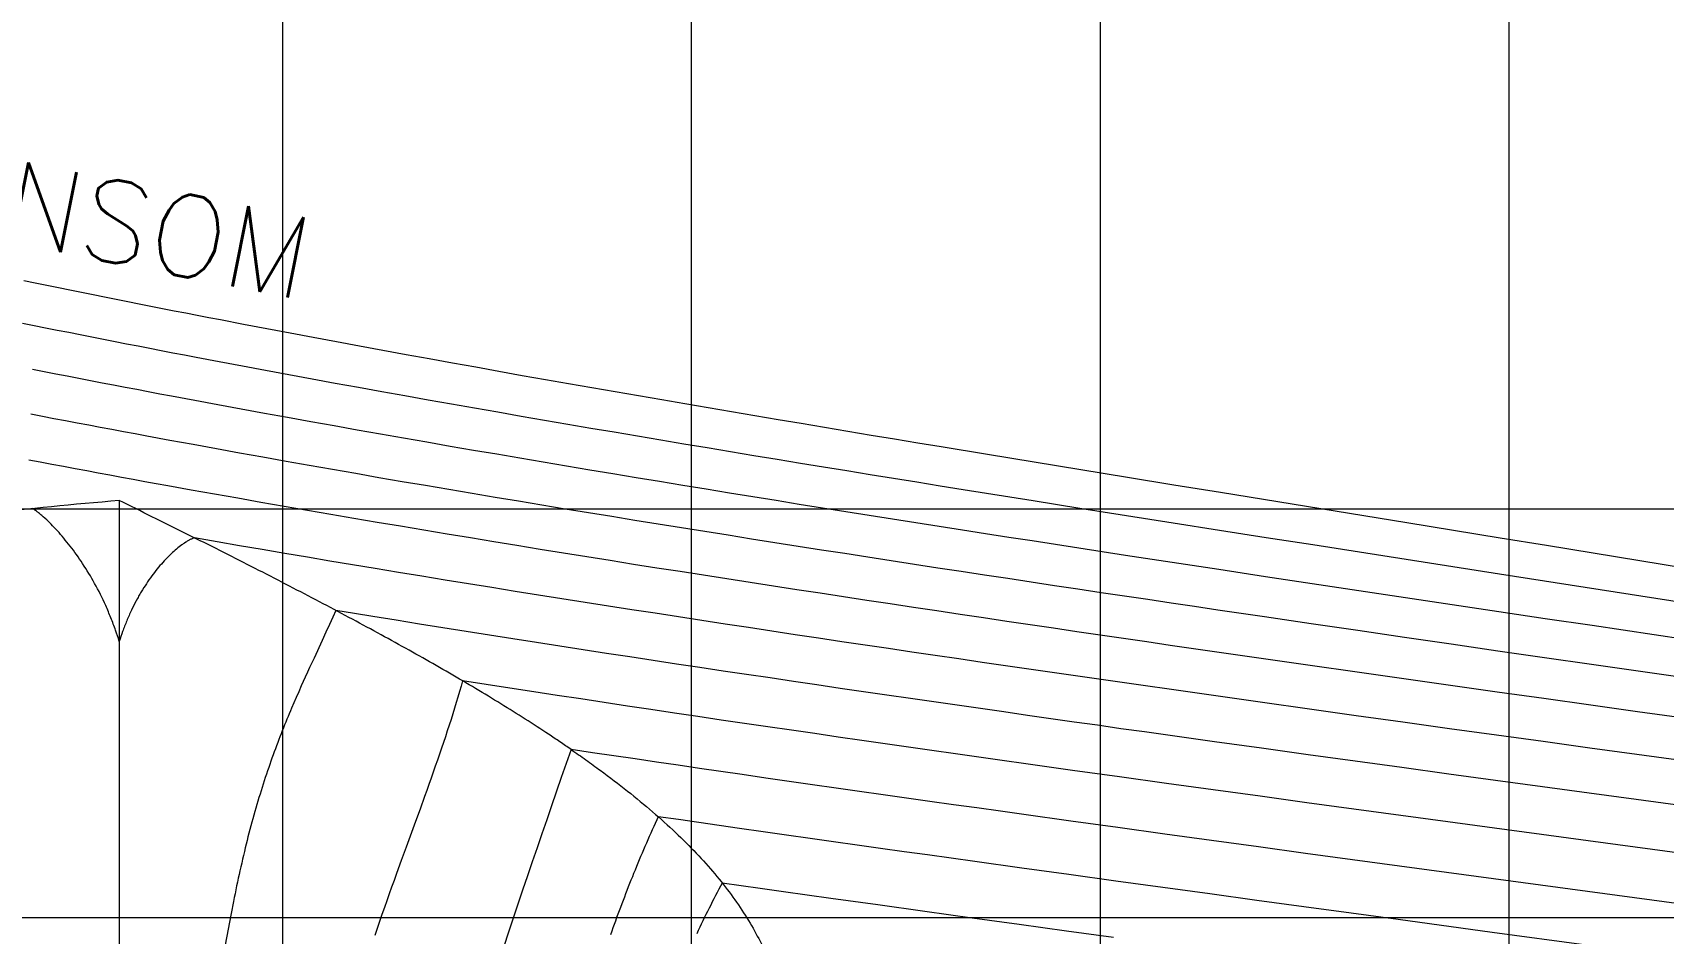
# Model space of a CAD drawing. Extents: x 11249 to 82946, y 15238 to 34763.
# Drawn here: x 55628 to 57622, y 26602 to 27704 of the extents above; entities that cross this region are included whole.
import ezdxf

# ---------------------------------------------------------------- set-up
doc = ezdxf.new("R2010")
doc.units = 0
doc.header["$LTSCALE"] = 250
doc.layers.add('00_Text', color=7, linetype='CONTINUOUS')
doc.layers.add('03_Lines_Frames1', color=7, linetype='CONTINUOUS', lineweight=15)
doc.layers.add('03_Lines_Grid', color=253, linetype='CONTINUOUS', lineweight=15)
doc.layers.add('Make2D$Annotation$S0CO1', color=1, linetype='CONTINUOUS', true_color=0xff0000)
doc.styles.add('ROMANS', font='romans', dxfattribs={"height": 100})

# ---------------------------------------------------------------- blocks, each defined once
blk = doc.blocks.new('*U5')
at = {"layer": '03_Lines_Grid'}
blk.add_line((0, -4367.6), (0, 3840), dxfattribs=at)
blk = doc.blocks.new('*U6')
at = {"layer": 'Make2D$Annotation$S0CO1', "color": 0, "linetype": 'ByBlock', "lineweight": -2, "transparency": 16777216}
for p in [(1000, 0), (1500, 0), (2000, 0), (2500, 0)]:
    blk.add_blockref('*U5', p, dxfattribs=at)

msp = doc.modelspace()

# ---------------------------------------------------------------- linework, layer by layer
at = {"layer": '03_Lines_Frames1', "color": 2}
msp.add_line((55733.8, 27131.6), (55733.8, 24589), dxfattribs=at)
for points in [[(55616.9, 27400.8), (55631, 27397.9), (55645.1, 27395), (55659.3, 27392.1), (55673.4, 27389.2), (55687.6, 27386.4), (55701.7, 27383.5), (55715.9, 27380.7), (55730, 27377.9), (55744.2, 27375), (55758.3, 27372.2), (55772.5, 27369.4), (55786.7, 27366.6), (55800.8, 27363.9), (55815, 27361.1), (55829.2, 27358.4), (55843.3, 27355.6), (55857.5, 27352.9), (55885.9, 27347.4), (55914.2, 27342), (55942.6, 27336.7), (55970.9, 27331.3), (55999.3, 27326), (56027.7, 27320.8), (56056.1, 27315.5), (56084.5, 27310.4), (56112.9, 27305.2), (56141.3, 27300.1), (56169.7, 27295), (56198.1, 27289.9), (56226.5, 27284.8), (56255, 27279.8), (56283.4, 27274.8), (56311.8, 27269.9), (56340.3, 27264.9), (56368.7, 27260), (56397.2, 27255.1), (56425.6, 27250.2), (56454.1, 27245.4), (56482.5, 27240.5), (56511, 27235.7), (56539.5, 27230.9), (56567.9, 27226.1), (56596.4, 27221.3), (56624.9, 27216.6), (56653.3, 27211.8), (56681.8, 27207.1), (56710.3, 27202.4), (56738.8, 27197.7), (56795.7, 27188.3), (56852.7, 27178.9), (56909.7, 27169.6), (56966.7, 27160.3), (57023.6, 27151), (57080.6, 27141.7), (57308.6, 27104.7), (57422.6, 27086.2), (57479.5, 27076.9), (57536.5, 27067.6), (57593.5, 27058.3), (57650.5, 27049)], [(57649.1, 26961.6), (57535, 26978.6), (57477.9, 26987.1), (57420.9, 26995.6), (57363.8, 27004.1), (57306.8, 27012.7), (57249.7, 27021.3), (57192.7, 27029.9), (57135.6, 27038.5), (57078.6, 27047.2), (57021.5, 27055.9), (56964.5, 27064.6), (56936, 27069), (56907.5, 27073.4), (56879, 27077.8), (56850.4, 27082.2), (56821.9, 27086.6), (56793.4, 27091), (56764.9, 27095.5), (56736.4, 27100), (56707.9, 27104.4), (56679.4, 27108.9), (56650.9, 27113.4), (56622.4, 27118), (56593.9, 27122.5), (56565.4, 27127), (56537, 27131.6), (56508.5, 27136.2), (56480, 27140.8), (56451.5, 27145.5), (56423, 27150.1), (56394.6, 27154.8), (56366.1, 27159.5), (56337.6, 27164.2), (56309.2, 27168.9), (56280.7, 27173.7), (56252.3, 27178.5), (56223.8, 27183.3), (56195.4, 27188.2), (56166.9, 27193), (56138.5, 27197.9), (56110.1, 27202.9), (56081.6, 27207.8), (56053.2, 27212.8), (56024.8, 27217.9), (55996.4, 27222.9), (55968, 27228), (55939.6, 27233.1), (55911.2, 27238.3), (55882.8, 27243.5), (55854.4, 27248.7), (55826.1, 27254), (55797.7, 27259.3), (55783.5, 27261.9), (55769.3, 27264.6), (55755.2, 27267.3), (55741, 27270), (55726.8, 27272.7), (55712.7, 27275.4), (55698.5, 27278.2), (55684.3, 27280.9), (55670.2, 27283.7), (55656, 27286.4), (55641.8, 27289.2), (55627.7, 27292)], [(57645.3, 26699.9), (57587.9, 26707.6), (57530.5, 26715.3), (57473.2, 26723), (57415.8, 26730.8), (57358.5, 26738.6), (57301.1, 26746.3), (57243.7, 26754.2), (57186.4, 26762), (57129, 26769.9), (57071.7, 26777.8), (57014.4, 26785.7), (56957, 26793.6), (56899.7, 26801.6), (56871, 26805.7), (56842.4, 26809.7), (56813.7, 26813.7), (56785, 26817.8), (56756.4, 26821.8), (56727.7, 26825.9), (56699.1, 26830), (56670.4, 26834.1), (56641.8, 26838.2), (56613.1, 26842.3), (56584.5, 26846.5), (56555.8, 26850.6), (56527.2, 26854.8), (56498.6, 26859), (56469.9, 26863.2), (56441.3, 26867.4), (56412.7, 26871.7), (56384, 26875.9), (56355.4, 26880.2), (56326.8, 26884.5), (56298.2, 26888.9), (56269.5, 26893.2), (56240.6, 26897.6), (56211.6, 26902.1), (56182.6, 26906.6), (56153.6, 26911.1), (56152.7, 26907.8), (56151.8, 26904.5), (56149.9, 26898), (56147.9, 26891.3), (56145.9, 26884.6), (56143.8, 26877.7), (56141.7, 26870.9), (56139.5, 26863.9), (56137.3, 26857), (56134.9, 26849.9), (56132.6, 26842.8), (56130.2, 26835.7), (56127.8, 26828.6), (56125.3, 26821.3), (56122.8, 26814), (56120.3, 26806.7), (56117.7, 26799.4), (56115.1, 26792), (56112.5, 26784.5), (56109.8, 26777), (56107.1, 26769.6), (56101.6, 26754.3), (56096, 26739), (56084.6, 26707.5), (56078.7, 26691.4), (56072.9, 26675.3), (56069.9, 26667), (56066.9, 26658.7), (56064, 26650.4), (56061.1, 26642.1), (56058.1, 26633.7), (56055.1, 26625.2), (56052.2, 26616.7), (56049.2, 26608.2), (56046.3, 26599.6)]]:
    msp.add_lwpolyline(points, dxfattribs=at)
at = {"layer": '03_Lines_Frames1'}
for points in [[(57649.8, 27006.2), (57421.7, 27041.7), (57307.7, 27059.5), (57250.7, 27068.4), (57193.6, 27077.3), (57136.6, 27086.2), (57079.6, 27095.1), (57022.6, 27104.1), (56965.6, 27113.1), (56908.6, 27122.1), (56851.6, 27131.1), (56823.1, 27135.7), (56794.6, 27140.2), (56766.1, 27144.8), (56737.7, 27149.4), (56709.2, 27154), (56680.7, 27158.6), (56652.2, 27163.2), (56623.7, 27167.8), (56595.2, 27172.5), (56566.8, 27177.1), (56538.3, 27181.8), (56509.8, 27186.5), (56481.3, 27191.2), (56452.9, 27196), (56424.4, 27200.7), (56396, 27205.5), (56367.5, 27210.3), (56339.1, 27215.1), (56310.6, 27219.9), (56282.2, 27224.8), (56253.7, 27229.7), (56225.3, 27234.6), (56196.9, 27239.6), (56168.4, 27244.5), (56140, 27249.5), (56111.6, 27254.6), (56083.2, 27259.6), (56054.8, 27264.7), (56026.4, 27269.9), (55998, 27275), (55969.6, 27280.2), (55941.2, 27285.4), (55912.8, 27290.7), (55884.5, 27296), (55856.1, 27301.3), (55827.8, 27306.7), (55813.6, 27309.4), (55799.4, 27312.1), (55785.2, 27314.8), (55771.1, 27317.6), (55756.9, 27320.3), (55742.7, 27323.1), (55728.6, 27325.8), (55714.4, 27328.6), (55700.3, 27331.4), (55686.1, 27334.2), (55671.9, 27337), (55657.8, 27339.8), (55643.6, 27342.6), (55629.5, 27345.4), (55615.3, 27348.3)], [(57648.4, 26914.7), (57591.3, 26922.9), (57534.2, 26931.1), (57477.1, 26939.3), (57420, 26947.6), (57362.9, 26955.8), (57305.8, 26964.1), (57248.7, 26972.5), (57191.6, 26980.8), (57134.5, 26989.2), (57077.4, 26997.6), (57048.9, 27001.9), (57020.4, 27006.1), (56991.8, 27010.4), (56963.3, 27014.6), (56934.8, 27018.9), (56906.2, 27023.2), (56877.7, 27027.5), (56849.2, 27031.8), (56820.6, 27036.1), (56792.1, 27040.4), (56763.6, 27044.8), (56735.1, 27049.1), (56706.5, 27053.5), (56678, 27057.9), (56649.5, 27062.3), (56621, 27066.7), (56592.5, 27071.1), (56564, 27075.6), (56535.5, 27080.1), (56507, 27084.6), (56478.5, 27089.1), (56450, 27093.6), (56421.5, 27098.2), (56393, 27102.8), (56364.5, 27107.4), (56336, 27112), (56307.5, 27116.6), (56279.1, 27121.3), (56250.6, 27126), (56222.1, 27130.7), (56193.7, 27135.5), (56165.2, 27140.2), (56136.7, 27145), (56108.3, 27149.9), (56079.8, 27154.7), (56051.4, 27159.6), (56023, 27164.6), (55994.5, 27169.5), (55966.1, 27174.5), (55937.7, 27179.5), (55909.3, 27184.6), (55880.9, 27189.7), (55852.5, 27194.8), (55824.1, 27200), (55795.7, 27205.2), (55767.3, 27210.4), (55753.1, 27213.1), (55738.9, 27215.7), (55724.7, 27218.4), (55710.6, 27221), (55696.4, 27223.7), (55682.2, 27226.4), (55668, 27229.1), (55653.8, 27231.8), (55639.7, 27234.5), (55625.5, 27237.2)], [(57647.7, 26865.3), (57590.5, 26873.3), (57533.4, 26881.3), (57476.2, 26889.3), (57419.1, 26897.4), (57361.9, 26905.4), (57304.8, 26913.5), (57247.6, 26921.6), (57190.5, 26929.8), (57133.3, 26938), (57076.2, 26946.2), (57047.6, 26950.4), (57019.1, 26954.5), (56990.5, 26958.7), (56962, 26962.8), (56933.4, 26967), (56904.8, 26971.2), (56876.3, 26975.4), (56847.7, 26979.6), (56819.2, 26983.8), (56790.6, 26988.1), (56762.1, 26992.3), (56733.5, 26996.6), (56705, 27000.9), (56676.5, 27005.2), (56647.9, 27009.5), (56619.4, 27013.8), (56590.8, 27018.2), (56562.3, 27022.5), (56533.8, 27026.9), (56505.3, 27031.3), (56476.7, 27035.7), (56448.2, 27040.2), (56419.7, 27044.7), (56391.2, 27049.1), (56362.7, 27053.6), (56334.2, 27058.2), (56305.6, 27062.7), (56277.1, 27067.3), (56248.6, 27071.9), (56220.2, 27076.5), (56191.7, 27081.2), (56163.2, 27085.9), (56134.7, 27090.6), (56106.2, 27095.3), (56077.7, 27100.1), (56049.3, 27104.9), (56020.8, 27109.7), (55992.4, 27114.6), (55963.9, 27119.5), (55935.5, 27124.4), (55907, 27129.4), (55878.6, 27134.4), (55850.1, 27139.4), (55821.7, 27144.5), (55793.3, 27149.6), (55779.1, 27152.1), (55764.9, 27154.7), (55750.7, 27157.3), (55736.5, 27159.9), (55722.3, 27162.5), (55708.1, 27165.1), (55693.9, 27167.8), (55679.7, 27170.4), (55665.5, 27173.1), (55651.3, 27175.7), (55637.1, 27178.4), (55623, 27181.1)], [(57647, 26813.3), (57589.7, 26821.1), (57532.5, 26828.9), (57475.3, 26836.8), (57418.1, 26844.7), (57360.9, 26852.6), (57303.7, 26860.5), (57246.5, 26868.5), (57189.3, 26876.5), (57132.1, 26884.6), (57074.9, 26892.6), (57046.3, 26896.7), (57017.7, 26900.8), (56989.1, 26904.8), (56960.5, 26908.9), (56931.9, 26913), (56903.3, 26917.1), (56874.7, 26921.3), (56846.2, 26925.4), (56817.6, 26929.5), (56789, 26933.7), (56760.4, 26937.9), (56731.8, 26942.1), (56703.3, 26946.3), (56674.7, 26950.5), (56646.1, 26954.7), (56617.6, 26959), (56589, 26963.3), (56560.4, 26967.5), (56531.9, 26971.8), (56503.3, 26976.2), (56474.8, 26980.5), (56446.2, 26984.9), (56417.6, 26989.3), (56389.1, 26993.7), (56360.6, 26998.1), (56332, 27002.5), (56303.5, 27007), (56274.9, 27011.5), (56246.4, 27016), (56217.9, 27020.5), (56189.4, 27025.1), (56160.8, 27029.7), (56132.3, 27034.3), (56103.8, 27039), (56075.3, 27043.7), (56046.8, 27048.4), (56019.2, 27053), (55991.5, 27057.6), (55963.9, 27062.2), (55936.3, 27066.9), (55908.7, 27071.7), (55881, 27076.4), (55853.4, 27081.2), (55825.8, 27086), (55825.1, 27085.8), (55824.3, 27085.5), (55823.5, 27085.2), (55822.8, 27084.9), (55822, 27084.5), (55821.3, 27084.2), (55820.6, 27083.8), (55819.8, 27083.5), (55819.1, 27083.1), (55818.3, 27082.6), (55817.5, 27082.2), (55816.8, 27081.8), (55816, 27081.3), (55815.3, 27080.8), (55813.6, 27079.7), (55812.8, 27079.2), (55811.9, 27078.6), (55811.1, 27078), (55810.3, 27077.5), (55808.7, 27076.3), (55807.1, 27075), (55805.4, 27073.7), (55803.8, 27072.3), (55802.1, 27070.9), (55800.5, 27069.5), (55798.8, 27067.9), (55797, 27066.2), (55795.3, 27064.6), (55793.6, 27062.9), (55791.9, 27061.2), (55790.3, 27059.5), (55788.7, 27057.8), (55787.1, 27056), (55785.3, 27054), (55783.5, 27052), (55781.8, 27050), (55780.1, 27048), (55778.5, 27045.9), (55776.8, 27043.8), (55775.2, 27041.7), (55773.5, 27039.4), (55771.8, 27037.1), (55770.1, 27034.7), (55768.5, 27032.3), (55766.9, 27029.9), (55765.3, 27027.5), (55763.7, 27025.1), (55762.2, 27022.6), (55760.7, 27020.1), (55759.9, 27018.7), (55759, 27017.3), (55758.2, 27016), (55757.4, 27014.6), (55756.7, 27013.2), (55755.9, 27011.8), (55754.4, 27008.9), (55752.9, 27006.1), (55751.4, 27003.2), (55750, 27000.4), (55748.6, 26997.5), (55747.9, 26995.9), (55747.1, 26994.3), (55746.4, 26992.7), (55745.7, 26991.1), (55745, 26989.5), (55744.3, 26987.8), (55743.6, 26986.2), (55742.9, 26984.6), (55742.3, 26983), (55741.6, 26981.3), (55741, 26979.7), (55740.3, 26978.1), (55739.7, 26976.4), (55739.1, 26974.8), (55738.5, 26973.1), (55737.9, 26971.5), (55736.8, 26968.5), (55735.8, 26965.4), (55734.8, 26962.4), (55733.8, 26959.3), (55732.7, 26962.8), (55731.6, 26966.2), (55730.4, 26969.6), (55729.2, 26973), (55728.6, 26974.9), (55727.9, 26976.8), (55727.2, 26978.7), (55726.5, 26980.6), (55725.8, 26982.5), (55725, 26984.4), (55724.3, 26986.3), (55723.5, 26988.2), (55722.8, 26990.1), (55722, 26991.9), (55721.2, 26993.8), (55720.5, 26995.7), (55719.7, 26997.5), (55718.9, 26999.4), (55718, 27001.2), (55717.2, 27003.1), (55715.6, 27006.5), (55714, 27010), (55712.4, 27013.4), (55710.7, 27016.8), (55709, 27020.2), (55707.2, 27023.5), (55705.5, 27026.9), (55703.6, 27030.2), (55701.9, 27033.3), (55700.2, 27036.4), (55698.4, 27039.4), (55696.6, 27042.5), (55694.7, 27045.5), (55692.8, 27048.5), (55690.9, 27051.5), (55689, 27054.5), (55687.1, 27057.3), (55685.2, 27060.1), (55683.3, 27062.8), (55681.4, 27065.6), (55679.5, 27068.2), (55677.6, 27070.8), (55675.6, 27073.4), (55673.7, 27076), (55671.7, 27078.4), (55669.8, 27080.9), (55667.8, 27083.3), (55665.9, 27085.7), (55664, 27088), (55662, 27090.2), (55660.1, 27092.4), (55658.1, 27094.7), (55656.2, 27096.7), (55654.2, 27098.8), (55652.3, 27100.8), (55650.3, 27102.9), (55648.6, 27104.6), (55646.8, 27106.3), (55645.1, 27108), (55643.3, 27109.6), (55642.6, 27110.2), (55640.8, 27111.9), (55639.9, 27112.7), (55638.9, 27113.5), (55638, 27114.3), (55637, 27115.1), (55636.1, 27115.8), (55635.1, 27116.6), (55634.2, 27117.3), (55633.3, 27118), (55632.4, 27118.7), (55631.4, 27119.4), (55630.5, 27120), (55629.6, 27120.6), (55628.7, 27121.2), (55627.8, 27121.8)], [(57646.2, 26758.2), (57588.9, 26766), (57531.6, 26773.7), (57474.3, 26781.5), (57417, 26789.3), (57359.7, 26797.1), (57302.4, 26804.9), (57245.2, 26812.8), (57187.9, 26820.7), (57130.6, 26828.6), (57073.4, 26836.6), (57016.1, 26844.6), (56987.5, 26848.6), (56958.9, 26852.6), (56930.2, 26856.7), (56901.6, 26860.7), (56873, 26864.8), (56844.4, 26868.9), (56815.8, 26873), (56787.1, 26877.1), (56758.5, 26881.2), (56729.9, 26885.3), (56701.3, 26889.4), (56672.7, 26893.6), (56644.1, 26897.8), (56615.5, 26901.9), (56586.9, 26906.1), (56558.3, 26910.4), (56529.7, 26914.6), (56501.1, 26918.8), (56472.5, 26923.1), (56443.9, 26927.4), (56415.3, 26931.7), (56386.7, 26936), (56358.1, 26940.4), (56329.6, 26944.7), (56301, 26949.1), (56272.4, 26953.6), (56243.9, 26958), (56215.3, 26962.5), (56186.7, 26966.9), (56158.2, 26971.5), (56129.6, 26976), (56101.1, 26980.6), (56072.5, 26985.2), (56044, 26989.8), (56021.4, 26993.5), (55998.7, 26997.2), (55995, 26989), (55990.9, 26980), (55986.6, 26970.5), (55981.9, 26960.4), (55972, 26939), (55966.6, 26927.4), (55964, 26921.6), (55961.3, 26915.8), (55958.8, 26910.3), (55956.3, 26904.8), (55953.2, 26897.8), (55950.2, 26890.9), (55947.3, 26884.2), (55944.5, 26877.6), (55943.1, 26874.3), (55941.7, 26870.9), (55940.3, 26867.6), (55938.9, 26864.2), (55937.4, 26860.7), (55936, 26857.1), (55934.5, 26853.5), (55933.1, 26850), (55931.7, 26846.4), (55930.3, 26842.8), (55928.9, 26839.2), (55927.6, 26835.6), (55926.1, 26831.8), (55924.7, 26828), (55923.3, 26824.2), (55921.9, 26820.4), (55920.5, 26816.6), (55919.2, 26812.7), (55917.8, 26808.9), (55916.5, 26805.1), (55915.1, 26801), (55913.8, 26797), (55912.4, 26792.9), (55911.1, 26788.9), (55909.8, 26784.8), (55908.5, 26780.7), (55907.2, 26776.6), (55905.9, 26772.6), (55904.6, 26768.3), (55903.3, 26764), (55902.1, 26759.7), (55900.8, 26755.4), (55899.6, 26751.1), (55898.4, 26746.8), (55897.2, 26742.5), (55896, 26738.2), (55894.8, 26733.7), (55893.6, 26729.2), (55892.4, 26724.7), (55891.2, 26720.2), (55890.1, 26715.7), (55889, 26711.2), (55887.9, 26706.7), (55886.8, 26702.2), (55885.7, 26697.5), (55884.6, 26692.9), (55883.5, 26688.2), (55882.4, 26683.6), (55881.4, 26678.9), (55880.4, 26674.3), (55879.3, 26669.6), (55878.3, 26664.9), (55877.3, 26660.2), (55876.3, 26655.4), (55875.4, 26650.6), (55874.4, 26645.9), (55873.5, 26641.1), (55870.6, 26626.7), (55866.9, 26607.4), (55863.1, 26588.1)], [(56286.3, 26827.1), (56274.4, 26792.8), (56262.5, 26758.4), (56256.6, 26741.2), (56250.7, 26724), (56244.7, 26706.8), (56238.9, 26689.6), (56233, 26672.4), (56227.1, 26655.2), (56221.3, 26638), (56215.5, 26620.8), (56209.8, 26603.5), (56204, 26586.2)], [(57644.3, 26638), (57529.4, 26653.4), (57471.9, 26661.2), (57414.5, 26668.9), (57357, 26676.7), (57299.6, 26684.5), (57242.1, 26692.3), (57184.7, 26700.1), (57127.2, 26707.9), (57069.8, 26715.8), (57012.4, 26723.7), (56954.9, 26731.6), (56897.5, 26739.6), (56840.1, 26747.5), (56811.4, 26751.5), (56782.7, 26755.6), (56754, 26759.6), (56725.3, 26763.6), (56696.6, 26767.7), (56667.9, 26771.7), (56639.2, 26775.8), (56610.5, 26779.9), (56581.8, 26784), (56553.1, 26788.1), (56524.4, 26792.2), (56495.7, 26796.4), (56469.5, 26800.2), (56443.3, 26804), (56417.2, 26807.8), (56391, 26811.6), (56364.8, 26815.5), (56338.6, 26819.3), (56312.5, 26823.2), (56286.3, 26827.1)], [(57528.1, 26587.8), (57413, 26603.4), (57297.8, 26619), (57240.3, 26626.9), (57182.7, 26634.7), (57125.2, 26642.6), (57067.7, 26650.4), (57010.1, 26658.3), (56952.6, 26666.2), (56895, 26674.1), (56837.5, 26682.1), (56780, 26690.1), (56722.4, 26698.1), (56693.7, 26702.1), (56664.9, 26706.1), (56636.2, 26710.2), (56607.4, 26714.2), (56578.7, 26718.3), (56549.9, 26722.4), (56521.1, 26726.5), (56492.4, 26730.6), (56467.5, 26734.1), (56442.7, 26737.7), (56417.8, 26741.3), (56392.9, 26744.9), (56391.1, 26740.9), (56389.2, 26736.8), (56387.4, 26732.8), (56385.6, 26728.7), (56383.8, 26724.7), (56382, 26720.6), (56380.2, 26716.5), (56378.4, 26712.4), (56376.6, 26708.4), (56374.9, 26704.3), (56373.1, 26700.2), (56371.4, 26696.1), (56369.7, 26692), (56368, 26687.9), (56366.3, 26683.8), (56364.6, 26679.7), (56362.9, 26675.5), (56361.3, 26671.4), (56359.6, 26667.3), (56358, 26663.1), (56356.3, 26659), (56354.7, 26654.8), (56353.1, 26650.7), (56351.5, 26646.5), (56349.9, 26642.4), (56348.3, 26638.2), (56346.7, 26634), (56345.2, 26629.8), (56343.6, 26625.7), (56342.1, 26621.5), (56340.6, 26617.3), (56339, 26613.1), (56337.5, 26608.9), (56336, 26604.7), (56334.6, 26600.5)], [(56949.9, 26597.1), (56892.2, 26605), (56834.5, 26613), (56776.9, 26620.9), (56719.2, 26628.9), (56661.6, 26637), (56603.9, 26645), (56575.1, 26649.1), (56546.3, 26653.1), (56517.5, 26657.2), (56471.3, 26663.8), (56469.2, 26660), (56467.1, 26656.1), (56465.1, 26652.3), (56463, 26648.5), (56461, 26644.6), (56459, 26640.8), (56457.1, 26636.9), (56455.1, 26633), (56453.2, 26629.1), (56451.2, 26625.2), (56449.3, 26621.3), (56447.5, 26617.4), (56445.6, 26613.5), (56443.8, 26609.6), (56441.9, 26605.6), (56440.1, 26601.7)]]:
    msp.add_lwpolyline(points, dxfattribs=at)
at = {"layer": '03_Lines_Frames1', "color": 2}
for points, knots in [([(55733.8, 27131.6), (55621, 27122.2), (55517, 27110.5), (55371.7, 27087.5), (55323, 27078.3), (55228.3, 27056.5), (55183.4, 27043.7), (55143.8, 27029.3)], [10, 10, 10, 10, 10.456163, 10.456163, 10.713241, 10.713241, 11, 11, 11, 11]), ([(56286.3, 26827.1), (56284.1, 26828.7), (56279.6, 26831.8), (56270.5, 26838), (56254.3, 26848.8), (56220.9, 26870.5), (56170.3, 26901.6), (56116.3, 26932.9), (56071.3, 26958), (56036.7, 26976.9), (56001.2, 26995.9), (55965, 27015), (55928.1, 27034.2), (55890.4, 27053.5), (55852.2, 27072.8), (55813.3, 27092.3), (55773.9, 27111.9), (55747.2, 27125), (55733.8, 27131.6)], [0, 0, 0, 0, 0.015625, 0.03125, 0.0625, 0.125, 0.25, 0.375, 0.4375, 0.5, 0.5625, 0.625, 0.6875, 0.75, 0.8125, 0.875, 0.9375, 1, 1, 1, 1]), ([(56286.3, 26827.1), (56289.4, 26825), (56295.5, 26820.8), (56307.5, 26812.3), (56328, 26797.4), (56366.8, 26767.8), (56415.9, 26725.6), (56463.9, 26675), (56501.1, 26624.4), (56528, 26573.5), (56546, 26522.2), (56556.6, 26470.1), (56561.6, 26417), (56562.8, 26362.6), (56561.6, 26306.7), (56559.5, 26258.8), (56557.7, 26219.7), (56556.3, 26189.9), (56555.1, 26159.7), (56553.6, 26119), (56552, 26067.3), (56550.6, 26004.3), (56549.9, 25962.1), (56549.7, 25941.1)], [-1, -1, -1, -1, -0.992188, -0.984375, -0.96875, -0.9375, -0.875, -0.8125, -0.75, -0.6875, -0.625, -0.5625, -0.5, -0.4375, -0.375, -0.3125, -0.28125, -0.25, -0.21875, -0.1875, -0.125, -0.0625, 0, 0, 0, 0])]:
    msp.add_open_spline(points, degree=3, knots=knots, dxfattribs=at)
at = {"layer": '03_Lines_Grid'}
for p, q in [((12843.7, 27121.5), (63550.2, 27121.5)), ((12843.7, 26621.5), (63550.2, 26621.5))]:
    msp.add_line(p, q, dxfattribs=at)

# ---------------------------------------------------------------- block references
at = {"layer": 'Make2D$Annotation$S0CO1', "xscale": -1}
msp.add_blockref('*U6', (58433.8, 28868.1), dxfattribs=at)

# ---------------------------------------------------------------- texts
at = {"layer": '00_Text', "style": 'ROMANS'}
msp.add_text('TRANSOM', height=100, rotation=348.7242, dxfattribs=at).set_placement((55355.2, 27496.6))

doc.saveas('drawing.dxf')
